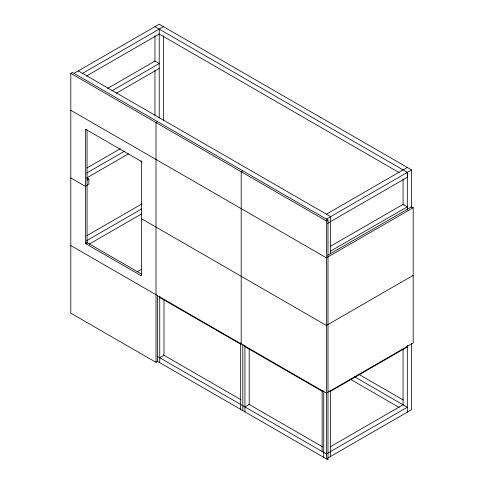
<?xml version="1.0" encoding="UTF-8"?>
<svg xmlns="http://www.w3.org/2000/svg" width="484" height="484" viewBox="0 0 484 484"><rect width="100%" height="100%" fill="white"/><g stroke="black" fill="none" stroke-linecap="round" stroke-linejoin="round"><path stroke-width="0.73" d="M157.609 295.3L157.609 361.427L156.011 362.353L70.815 313.166L70.815 73.386L72.412 72.461L327.989 220.02L327.989 459.8L157.052 361.106M74.01 73.386L159.206 24.2L411.588 169.908L411.588 207.612M82.528 73.386L163.465 26.656M86.43 76.055L159.224 34.025L399.143 172.564M107.521 88.469L154.965 61.081L159.224 63.537L111.78 90.931M116.329 93.224L159.224 68.456M141.866 274.912L140.832 275.511L85.995 243.845A0.75 0.436 60 0 1 85.462 242.926L85.462 129.797L86.491 129.198M157.609 121.647L156.011 122.573L156.011 362.353M86.914 167.996L120.286 148.733M86.594 173.097L124.545 151.19M86.594 178.015L128.472 153.839M87.053 180.163L88.874 179.11L88.874 184.029L87.053 185.082M87.059 185.439L85.462 186.358L70.815 177.906M85.462 129.797A0.75 0.436 60 0 1 85.995 129.488L140.832 161.148L141.334 160.863M140.832 275.511A0.75 0.436 60 0 0 141.364 275.202L141.364 162.073L141.866 161.783M86.914 235.623L141.879 203.897M86.594 240.729L141.558 208.997M85.462 242.926L87.059 242L87.059 129.627M85.995 243.845L87.592 242.926L141.782 274.21M89.213 244.136L141.558 213.916M242.799 170.834L241.201 171.753L241.201 343.906M137.395 271.651L141.298 269.4M326.391 214.176L407.328 167.452M326.391 219.095L411.588 169.908M70.815 73.386L326.391 220.94L327.989 220.02M327.608 223.312L407.346 177.277L407.346 172.358L154.947 26.656M330.294 246.356L403.087 204.333L407.346 206.789L407.346 209.602M330.651 251.069L407.346 206.789M327.692 255.237L411.588 206.801L413.185 207.721L413.185 342.987L326.391 393.093L70.815 245.533M413.185 207.721L326.391 257.833L70.815 110.273M159.738 357.743L163.997 355.28L163.997 299.493M413.185 275.354L326.391 325.46L141.364 218.635M244.928 406.923L249.187 404.467L249.187 348.68M330.276 446.799L403.069 404.775M78.269 70.924L330.651 216.638L330.651 253.973M86.975 178.009L88.874 179.11M358.946 374.38L403.402 400.05M354.687 376.842L407.328 407.232L326.391 453.962L157.052 356.188M350.107 379.117L399.143 407.425M159.738 297.491L240.669 344.215M244.928 346.671L322.132 391.247M163.271 354.863L241.074 399.784M248.921 404.315L322.81 446.968M411.588 343.337L411.588 409.694L326.391 458.88L326.391 220.94M407.346 345.564L407.346 346.967L330.136 391.544L330.136 390.14M407.328 172.371L407.328 210.074M407.328 345.8L407.328 412.15M403.069 178.959L403.069 205.349M403.069 349.369L403.069 405.168M330.651 390.431L330.632 456.43M323.729 390.987L323.729 457.344M322.132 390.431L322.132 451.499M244.928 345.491L244.928 411.842M242.799 344.487L242.799 410.613M240.669 342.648L240.669 409.385M163.465 35.707L163.465 120.915M159.738 296.305L159.738 362.661M159.224 29.107L159.206 118.096M154.947 35.707L154.947 61.347M154.947 70.392L154.947 115.634M87.592 242.926A0.75 0.436 60 0 1 87.059 242M140.832 161.148A0.75 0.436 60 0 1 141.364 162.073"/></g></svg>
